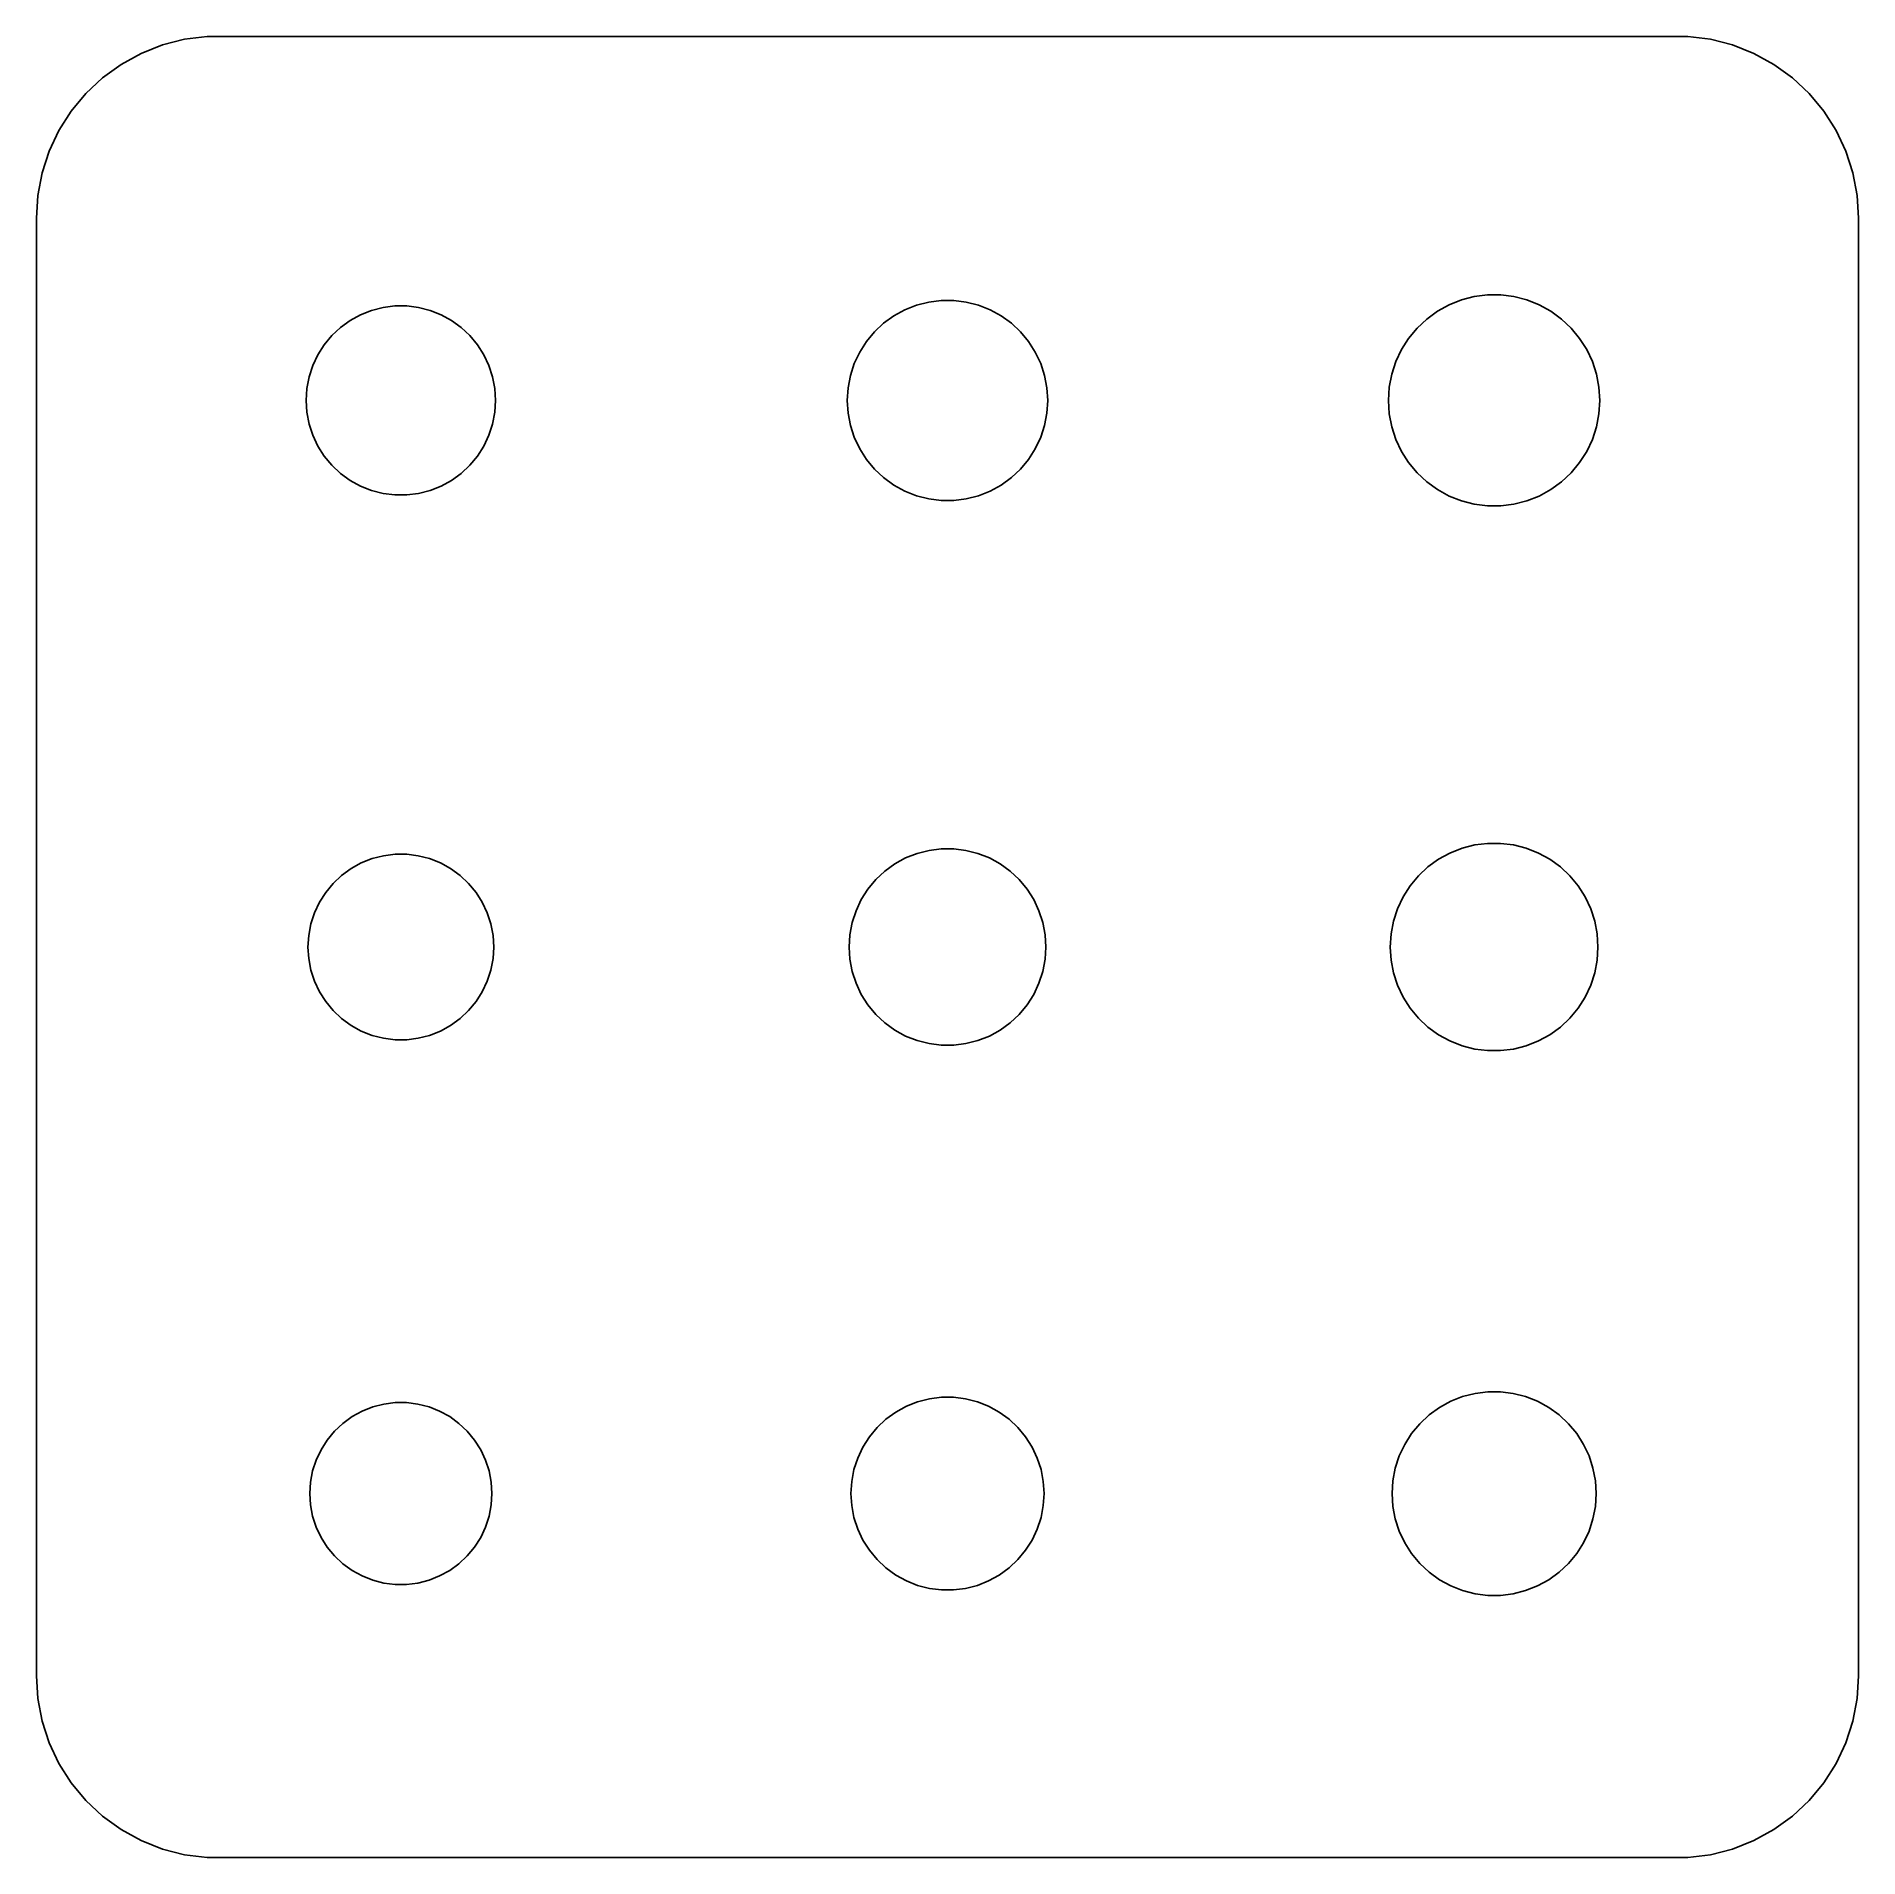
# Model space of a CAD drawing. Header units: metres. Extents: x -25 to 25, y -25 to 25.
import ezdxf

# ---------------------------------------------------------------- set-up
doc = ezdxf.new("R2010")
doc.units = ezdxf.units.M

msp = doc.modelspace()

# ---------------------------------------------------------------- linework, layer by layer
for p, q in [((-22.1289, 24.5241), (-22.6791, 24.2216)), ((-21.5451, 24.7553), (-22.1289, 24.5241)), ((-20.9369, 24.9114), (-21.5451, 24.7553)), ((-20.3139, 24.9901), (-20.9369, 24.9114)), ((20.3139, 24.9901), (-20.3139, 24.9901)), ((20.9369, 24.9114), (20.3139, 24.9901)), ((21.5451, 24.7553), (20.9369, 24.9114)), ((22.1289, 24.5241), (21.5451, 24.7553)), ((22.6791, 24.2216), (22.1289, 24.5241)), ((-22.6791, 24.2216), (-23.1871, 23.8526)), ((23.1871, 23.8526), (22.6791, 24.2216)), ((-23.1871, 23.8526), (-23.6448, 23.4227)), ((23.6448, 23.4227), (23.1871, 23.8526)), ((-23.6448, 23.4227), (-24.0451, 22.9389)), ((24.0451, 22.9389), (23.6448, 23.4227)), ((-24.0451, 22.9389), (-24.3815, 22.4088)), ((24.3815, 22.4088), (24.0451, 22.9389)), ((-24.3815, 22.4088), (-24.6489, 21.8406)), ((24.6489, 21.8406), (24.3815, 22.4088)), ((-24.6489, 21.8406), (-24.8429, 21.2434)), ((24.8429, 21.2434), (24.6489, 21.8406)), ((-24.8429, 21.2434), (-24.9606, 20.6267)), ((24.9606, 20.6267), (24.8429, 21.2434)), ((-24.9606, 20.6267), (-25, 20)), ((25, 20), (24.9606, 20.6267)), ((-25, 20), (-25, -20)), ((25, -20), (25, 20)), ((-15.8034, 17.4727), (-15.4872, 17.5539)), ((-15.4872, 17.5539), (-15.1633, 17.5949)), ((-15.1633, 17.5949), (-14.8367, 17.5949)), ((-14.8367, 17.5949), (-14.5128, 17.5539)), ((-14.5128, 17.5539), (-14.1965, 17.4727)), ((-1.17088, 17.4883), (-0.849792, 17.6154)), ((-0.849792, 17.6154), (-0.515289, 17.7013)), ((-0.515289, 17.7013), (-0.172668, 17.7446)), ((-0.172668, 17.7446), (0.172668, 17.7446)), ((0.172668, 17.7446), (0.515289, 17.7013)), ((0.515289, 17.7013), (0.849792, 17.6154)), ((0.849792, 17.6154), (1.17088, 17.4883)), ((13.4461, 17.4485), (13.7652, 17.624)), ((13.7652, 17.624), (14.1038, 17.7581)), ((14.1038, 17.7581), (14.4566, 17.8486)), ((14.4566, 17.8486), (14.8179, 17.8943)), ((14.8179, 17.8943), (15.1821, 17.8943)), ((15.1821, 17.8943), (15.5434, 17.8486)), ((15.5434, 17.8486), (15.8961, 17.7581)), ((15.8961, 17.7581), (16.2348, 17.624)), ((16.2348, 17.624), (16.5539, 17.4485)), ((-16.8953, 16.7798), (-16.6573, 17.0033)), ((-16.6573, 17.0033), (-16.3931, 17.1953)), ((-16.3931, 17.1953), (-16.107, 17.3525)), ((-16.107, 17.3525), (-15.8034, 17.4727)), ((-14.1965, 17.4727), (-13.893, 17.3525)), ((-13.893, 17.3525), (-13.6068, 17.1953)), ((-13.6068, 17.1953), (-13.3427, 17.0033)), ((-13.3427, 17.0033), (-13.1047, 16.7798)), ((-2.00465, 16.8825), (-1.75291, 17.1189)), ((-1.75291, 17.1189), (-1.47351, 17.3219)), ((-1.47351, 17.3219), (-1.17088, 17.4883)), ((1.17088, 17.4883), (1.47351, 17.3219)), ((1.47351, 17.3219), (1.75291, 17.1189)), ((1.75291, 17.1189), (2.00465, 16.8825)), ((12.886, 16.9852), (13.1515, 17.2345)), ((13.1515, 17.2345), (13.4461, 17.4485)), ((16.5539, 17.4485), (16.8485, 17.2345)), ((16.8485, 17.2345), (17.114, 16.9852)), ((-17.2784, 16.2525), (-17.1034, 16.5282)), ((-17.1034, 16.5282), (-16.8953, 16.7798)), ((-13.1047, 16.7798), (-12.8965, 16.5282)), ((-12.8965, 16.5282), (-12.7216, 16.2525)), ((-2.40984, 16.3248), (-2.22479, 16.6164)), ((-2.22479, 16.6164), (-2.00465, 16.8825)), ((2.00465, 16.8825), (2.22479, 16.6164)), ((2.22479, 16.6164), (2.40984, 16.3248)), ((12.4587, 16.3971), (12.6538, 16.7046)), ((12.6538, 16.7046), (12.886, 16.9852)), ((17.114, 16.9852), (17.3461, 16.7046)), ((17.3461, 16.7046), (17.5413, 16.3971)), ((-17.4174, 15.9571), (-17.2784, 16.2525)), ((-12.7216, 16.2525), (-12.5826, 15.9571)), ((-2.66359, 15.6839), (-2.55688, 16.0123)), ((-2.55688, 16.0123), (-2.40984, 16.3248)), ((2.40984, 16.3248), (2.55688, 16.0123)), ((2.55688, 16.0123), (2.66359, 15.6839)), ((12.1911, 15.7212), (12.3036, 16.0676)), ((12.3036, 16.0676), (12.4587, 16.3971)), ((17.5413, 16.3971), (17.6964, 16.0676)), ((17.6964, 16.0676), (17.8089, 15.7212)), ((-17.5795, 15.3259), (-17.5183, 15.6466)), ((-17.5183, 15.6466), (-17.4174, 15.9571)), ((-12.5826, 15.9571), (-12.4817, 15.6466)), ((-12.4817, 15.6466), (-12.4205, 15.3259)), ((-2.7283, 15.3447), (-2.66359, 15.6839)), ((2.66359, 15.6839), (2.7283, 15.3447)), ((12.1229, 15.3635), (12.1911, 15.7212)), ((17.8089, 15.7212), (17.8771, 15.3635)), ((-17.6, 15), (-17.5795, 15.3259)), ((-17.5795, 14.6741), (-17.6, 15)), ((-12.4205, 15.3259), (-12.4, 15)), ((-12.4, 15), (-12.4205, 14.6741)), ((-2.75, 15), (-2.7283, 15.3447)), ((-2.7283, 14.6553), (-2.75, 15)), ((2.7283, 15.3447), (2.75, 15)), ((2.75, 15), (2.7283, 14.6553)), ((12.1, 15), (12.1229, 15.3635)), ((12.1229, 14.6365), (12.1, 15)), ((17.8771, 15.3635), (17.9, 15)), ((17.9, 15), (17.8771, 14.6365)), ((-17.5183, 14.3534), (-17.5795, 14.6741)), ((-12.4205, 14.6741), (-12.4817, 14.3534)), ((-2.66359, 14.3161), (-2.7283, 14.6553)), ((2.7283, 14.6553), (2.66359, 14.3161)), ((12.1911, 14.2788), (12.1229, 14.6365)), ((17.8771, 14.6365), (17.8089, 14.2788)), ((-17.4174, 14.0429), (-17.5183, 14.3534)), ((-17.2784, 13.7474), (-17.4174, 14.0429)), ((-12.5826, 14.0429), (-12.7216, 13.7474)), ((-12.4817, 14.3534), (-12.5826, 14.0429)), ((-2.55688, 13.9877), (-2.66359, 14.3161)), ((2.66359, 14.3161), (2.55688, 13.9877)), ((12.3036, 13.9324), (12.1911, 14.2788)), ((17.8089, 14.2788), (17.6964, 13.9324)), ((-17.1034, 13.4718), (-17.2784, 13.7474)), ((-12.7216, 13.7474), (-12.8965, 13.4718)), ((-2.40984, 13.6752), (-2.55688, 13.9877)), ((-2.22479, 13.3836), (-2.40984, 13.6752)), ((2.40984, 13.6752), (2.22479, 13.3836)), ((2.55688, 13.9877), (2.40984, 13.6752)), ((12.4587, 13.6029), (12.3036, 13.9324)), ((12.6538, 13.2954), (12.4587, 13.6029)), ((17.5413, 13.6029), (17.3461, 13.2954)), ((17.6964, 13.9324), (17.5413, 13.6029)), ((-16.8953, 13.2202), (-17.1034, 13.4718)), ((-16.6573, 12.9967), (-16.8953, 13.2202)), ((-13.1047, 13.2202), (-13.3427, 12.9967)), ((-12.8965, 13.4718), (-13.1047, 13.2202)), ((-2.00465, 13.1175), (-2.22479, 13.3836)), ((-1.75291, 12.8811), (-2.00465, 13.1175)), ((2.00465, 13.1175), (1.75291, 12.8811)), ((2.22479, 13.3836), (2.00465, 13.1175)), ((12.886, 13.0148), (12.6538, 13.2954)), ((13.1515, 12.7655), (12.886, 13.0148)), ((17.114, 13.0148), (16.8485, 12.7655)), ((17.3461, 13.2954), (17.114, 13.0148)), ((-16.3931, 12.8047), (-16.6573, 12.9967)), ((-16.107, 12.6474), (-16.3931, 12.8047)), ((-15.8034, 12.5273), (-16.107, 12.6474)), ((-15.4872, 12.446), (-15.8034, 12.5273)), ((-14.1965, 12.5273), (-14.5128, 12.446)), ((-13.893, 12.6474), (-14.1965, 12.5273)), ((-13.6068, 12.8047), (-13.893, 12.6474)), ((-13.3427, 12.9967), (-13.6068, 12.8047)), ((-1.47351, 12.6781), (-1.75291, 12.8811)), ((-1.17088, 12.5117), (-1.47351, 12.6781)), ((-0.849792, 12.3846), (-1.17088, 12.5117)), ((1.17088, 12.5117), (0.849792, 12.3846)), ((1.47351, 12.6781), (1.17088, 12.5117)), ((1.75291, 12.8811), (1.47351, 12.6781)), ((13.4461, 12.5514), (13.1515, 12.7655)), ((13.7652, 12.376), (13.4461, 12.5514)), ((16.5539, 12.5514), (16.2348, 12.376)), ((16.8485, 12.7655), (16.5539, 12.5514)), ((-15.1633, 12.4051), (-15.4872, 12.446)), ((-14.8367, 12.4051), (-15.1633, 12.4051)), ((-14.5128, 12.446), (-14.8367, 12.4051)), ((-0.515289, 12.2987), (-0.849792, 12.3846)), ((-0.172668, 12.2554), (-0.515289, 12.2987)), ((0.172668, 12.2554), (-0.172668, 12.2554)), ((0.515289, 12.2987), (0.172668, 12.2554)), ((0.849792, 12.3846), (0.515289, 12.2987)), ((14.1038, 12.2419), (13.7652, 12.376)), ((14.4566, 12.1514), (14.1038, 12.2419)), ((14.8179, 12.1057), (14.4566, 12.1514)), ((15.1821, 12.1057), (14.8179, 12.1057)), ((15.5434, 12.1514), (15.1821, 12.1057)), ((15.8961, 12.2419), (15.5434, 12.1514)), ((16.2348, 12.376), (15.8961, 12.2419)), ((-15.788, 2.42519), (-15.4778, 2.50482)), ((-15.4778, 2.50482), (-15.1601, 2.54497)), ((-15.1601, 2.54497), (-14.8399, 2.54497)), ((-14.8399, 2.54497), (-14.5222, 2.50482)), ((-14.5222, 2.50482), (-14.212, 2.42519)), ((-1.1496, 2.44302), (-0.834335, 2.56784)), ((-0.834335, 2.56784), (-0.50592, 2.65216)), ((-0.50592, 2.65216), (-0.169525, 2.69467)), ((-0.169525, 2.69467), (0.169525, 2.69467)), ((0.169525, 2.69467), (0.50592, 2.65216)), ((0.50592, 2.65216), (0.834335, 2.56784)), ((0.834335, 2.56784), (1.1496, 2.44302)), ((13.4729, 2.40633), (13.7865, 2.57875)), ((13.7865, 2.57875), (14.1193, 2.71051)), ((14.1193, 2.71051), (14.466, 2.79951)), ((14.466, 2.79951), (14.821, 2.84438)), ((14.821, 2.84438), (15.1789, 2.84438)), ((15.1789, 2.84438), (15.534, 2.79951)), ((15.534, 2.79951), (15.8807, 2.71051)), ((15.8807, 2.71051), (16.2135, 2.57875)), ((16.2135, 2.57875), (16.5271, 2.40633)), ((-16.6254, 1.9648), (-16.3663, 2.15303)), ((-16.3663, 2.15303), (-16.0857, 2.3073)), ((-16.0857, 2.3073), (-15.788, 2.42519)), ((-14.212, 2.42519), (-13.9143, 2.3073)), ((-13.9143, 2.3073), (-13.6336, 2.15303)), ((-13.6336, 2.15303), (-13.3746, 1.9648)), ((-1.9682, 1.84827), (-1.72104, 2.08038)), ((-1.72104, 2.08038), (-1.44673, 2.27968)), ((-1.44673, 2.27968), (-1.1496, 2.44302)), ((1.1496, 2.44302), (1.44673, 2.27968)), ((1.44673, 2.27968), (1.72104, 2.08038)), ((1.72104, 2.08038), (1.9682, 1.84827)), ((12.9224, 1.95096), (13.1833, 2.19595)), ((13.1833, 2.19595), (13.4729, 2.40633)), ((16.5271, 2.40633), (16.8167, 2.19595)), ((16.8167, 2.19595), (17.0776, 1.95096)), ((-17.063, 1.49884), (-16.8589, 1.74559)), ((-16.8589, 1.74559), (-16.6254, 1.9648)), ((-13.3746, 1.9648), (-13.1411, 1.74559)), ((-13.1411, 1.74559), (-12.937, 1.49884)), ((-2.36603, 1.30072), (-2.18434, 1.58701)), ((-2.18434, 1.58701), (-1.9682, 1.84827)), ((1.9682, 1.84827), (2.18434, 1.58701)), ((2.18434, 1.58701), (2.36603, 1.30072)), ((12.5025, 1.37299), (12.6943, 1.67519)), ((12.6943, 1.67519), (12.9224, 1.95096)), ((17.0776, 1.95096), (17.3057, 1.67519)), ((17.3057, 1.67519), (17.4975, 1.37299)), ((-17.3709, 0.938705), (-17.2346, 1.22847)), ((-17.2346, 1.22847), (-17.063, 1.49884)), ((-12.937, 1.49884), (-12.7654, 1.22847)), ((-12.7654, 1.22847), (-12.6291, 0.938705)), ((-2.51039, 0.993927), (-2.36603, 1.30072)), ((2.36603, 1.30072), (2.51039, 0.993927)), ((12.2395, 0.708755), (12.3501, 1.04915)), ((12.3501, 1.04915), (12.5025, 1.37299)), ((17.4975, 1.37299), (17.6499, 1.04915)), ((17.6499, 1.04915), (17.7605, 0.708755)), ((-17.5299, 0.319595), (-17.4699, 0.634155)), ((-17.4699, 0.634155), (-17.3709, 0.938705)), ((-12.6291, 0.938705), (-12.5301, 0.634155)), ((-12.5301, 0.634155), (-12.4701, 0.319595)), ((-2.6787, 0.338394), (-2.61517, 0.671448)), ((-2.61517, 0.671448), (-2.51039, 0.993927)), ((2.51039, 0.993927), (2.61517, 0.671448)), ((2.61517, 0.671448), (2.6787, 0.338394)), ((12.1725, 0.357193), (12.2395, 0.708755)), ((17.7605, 0.708755), (17.8275, 0.357193)), ((-17.55, 0), (-17.5299, 0.319595)), ((-17.5299, -0.319595), (-17.55, 0)), ((-12.4701, 0.319595), (-12.45, 0)), ((-12.45, 0), (-12.4701, -0.319595)), ((-2.7, 0), (-2.6787, 0.338394)), ((-2.6787, -0.338394), (-2.7, 0)), ((2.6787, 0.338394), (2.7, 0)), ((2.7, 0), (2.6787, -0.338394)), ((12.15, 0), (12.1725, 0.357193)), ((12.1725, -0.357193), (12.15, 0)), ((17.8275, 0.357193), (17.85, 0)), ((17.85, 0), (17.8275, -0.357193)), ((-17.4699, -0.634155), (-17.5299, -0.319595)), ((-12.4701, -0.319595), (-12.5301, -0.634155)), ((-2.61517, -0.671448), (-2.6787, -0.338394)), ((2.6787, -0.338394), (2.61517, -0.671448)), ((12.2395, -0.708755), (12.1725, -0.357193)), ((17.8275, -0.357193), (17.7605, -0.708755)), ((-17.3709, -0.938705), (-17.4699, -0.634155)), ((-17.2346, -1.22847), (-17.3709, -0.938705)), ((-12.6291, -0.938705), (-12.7654, -1.22847)), ((-12.5301, -0.634155), (-12.6291, -0.938705)), ((-2.51039, -0.993927), (-2.61517, -0.671448)), ((-2.36603, -1.30072), (-2.51039, -0.993927)), ((2.51039, -0.993927), (2.36603, -1.30072)), ((2.61517, -0.671448), (2.51039, -0.993927)), ((12.3501, -1.04915), (12.2395, -0.708755)), ((17.7605, -0.708755), (17.6499, -1.04915)), ((-17.063, -1.49884), (-17.2346, -1.22847)), ((-16.8589, -1.74559), (-17.063, -1.49884)), ((-12.937, -1.49884), (-13.1411, -1.74559)), ((-12.7654, -1.22847), (-12.937, -1.49884)), ((-2.18434, -1.58701), (-2.36603, -1.30072)), ((2.36603, -1.30072), (2.18434, -1.58701)), ((12.5025, -1.37299), (12.3501, -1.04915)), ((12.6943, -1.67519), (12.5025, -1.37299)), ((17.4975, -1.37299), (17.3057, -1.67519)), ((17.6499, -1.04915), (17.4975, -1.37299)), ((-16.6254, -1.9648), (-16.8589, -1.74559)), ((-16.3663, -2.15303), (-16.6254, -1.9648)), ((-13.3746, -1.9648), (-13.6336, -2.15303)), ((-13.1411, -1.74559), (-13.3746, -1.9648)), ((-1.9682, -1.84827), (-2.18434, -1.58701)), ((-1.72104, -2.08038), (-1.9682, -1.84827)), ((1.9682, -1.84827), (1.72104, -2.08038)), ((2.18434, -1.58701), (1.9682, -1.84827)), ((12.9224, -1.95096), (12.6943, -1.67519)), ((13.1833, -2.19595), (12.9224, -1.95096)), ((17.0776, -1.95096), (16.8167, -2.19595)), ((17.3057, -1.67519), (17.0776, -1.95096)), ((-16.0857, -2.3073), (-16.3663, -2.15303)), ((-15.788, -2.42519), (-16.0857, -2.3073)), ((-15.4778, -2.50482), (-15.788, -2.42519)), ((-14.212, -2.42519), (-14.5222, -2.50482)), ((-13.9143, -2.3073), (-14.212, -2.42519)), ((-13.6336, -2.15303), (-13.9143, -2.3073)), ((-1.44673, -2.27968), (-1.72104, -2.08038)), ((-1.1496, -2.44302), (-1.44673, -2.27968)), ((-0.834335, -2.56784), (-1.1496, -2.44302)), ((1.1496, -2.44302), (0.834335, -2.56784)), ((1.44673, -2.27968), (1.1496, -2.44302)), ((1.72104, -2.08038), (1.44673, -2.27968)), ((13.4729, -2.40633), (13.1833, -2.19595)), ((13.7865, -2.57875), (13.4729, -2.40633)), ((16.5271, -2.40633), (16.2135, -2.57875)), ((16.8167, -2.19595), (16.5271, -2.40633)), ((-15.1601, -2.54497), (-15.4778, -2.50482)), ((-14.8399, -2.54497), (-15.1601, -2.54497)), ((-14.5222, -2.50482), (-14.8399, -2.54497)), ((-0.50592, -2.65216), (-0.834335, -2.56784)), ((-0.169525, -2.69467), (-0.50592, -2.65216)), ((0.169525, -2.69467), (-0.169525, -2.69467)), ((0.50592, -2.65216), (0.169525, -2.69467)), ((0.834335, -2.56784), (0.50592, -2.65216)), ((14.1193, -2.71051), (13.7865, -2.57875)), ((14.466, -2.79951), (14.1193, -2.71051)), ((14.821, -2.84438), (14.466, -2.79951)), ((15.1789, -2.84438), (14.821, -2.84438)), ((15.534, -2.79951), (15.1789, -2.84438)), ((15.8807, -2.71051), (15.534, -2.79951)), ((16.2135, -2.57875), (15.8807, -2.71051)), ((-1.12831, -12.6022), (-0.818893, -12.4797)), ((-0.818893, -12.4797), (-0.496552, -12.3969)), ((-0.496552, -12.3969), (-0.166382, -12.3552)), ((-0.166382, -12.3552), (0.166382, -12.3552)), ((0.166382, -12.3552), (0.496552, -12.3969)), ((0.496552, -12.3969), (0.818893, -12.4797)), ((0.818893, -12.4797), (1.12831, -12.6022)), ((13.4997, -12.6359), (13.8078, -12.4665)), ((13.8078, -12.4665), (14.1348, -12.337)), ((14.1348, -12.337), (14.4753, -12.2496)), ((14.4753, -12.2496), (14.8242, -12.2055)), ((14.8242, -12.2055), (15.1758, -12.2055)), ((15.1758, -12.2055), (15.5247, -12.2496)), ((15.5247, -12.2496), (15.8652, -12.337)), ((15.8652, -12.337), (16.1922, -12.4665)), ((16.1922, -12.4665), (16.5003, -12.6359)), ((-16.5936, -13.0737), (-16.3396, -12.8892)), ((-16.3396, -12.8892), (-16.0644, -12.7379)), ((-16.0644, -12.7379), (-15.7725, -12.6223)), ((-15.7725, -12.6223), (-15.4684, -12.5443)), ((-15.4684, -12.5443), (-15.157, -12.5049)), ((-15.157, -12.5049), (-14.843, -12.5049)), ((-14.843, -12.5049), (-14.5315, -12.5443)), ((-14.5315, -12.5443), (-14.2274, -12.6223)), ((-14.2274, -12.6223), (-13.9355, -12.7379)), ((-13.9355, -12.7379), (-13.6604, -12.8892)), ((-13.6604, -12.8892), (-13.4064, -13.0737)), ((-1.93176, -13.1859), (-1.68916, -12.9581)), ((-1.68916, -12.9581), (-1.41994, -12.7625)), ((-1.41994, -12.7625), (-1.12831, -12.6022)), ((1.12831, -12.6022), (1.41994, -12.7625)), ((1.41994, -12.7625), (1.68916, -12.9581)), ((1.68916, -12.9581), (1.93176, -13.1859)), ((12.9589, -13.0833), (13.2152, -12.8426)), ((13.2152, -12.8426), (13.4997, -12.6359)), ((16.5003, -12.6359), (16.7848, -12.8426)), ((16.7848, -12.8426), (17.0411, -13.0833)), ((-17.0225, -13.5305), (-16.8224, -13.2886)), ((-16.8224, -13.2886), (-16.5936, -13.0737)), ((-13.4064, -13.0737), (-13.1776, -13.2886)), ((-13.1776, -13.2886), (-12.9774, -13.5305)), ((-2.3222, -13.7233), (-2.14389, -13.4424)), ((-2.14389, -13.4424), (-1.93176, -13.1859)), ((1.93176, -13.1859), (2.14389, -13.4424)), ((2.14389, -13.4424), (2.3222, -13.7233)), ((12.5463, -13.6511), (12.7347, -13.3542)), ((12.7347, -13.3542), (12.9589, -13.0833)), ((17.0411, -13.0833), (17.2652, -13.3542)), ((17.2652, -13.3542), (17.4537, -13.6511)), ((-17.3244, -14.0797), (-17.1908, -13.7956)), ((-17.1908, -13.7956), (-17.0225, -13.5305)), ((-12.9774, -13.5305), (-12.8092, -13.7956)), ((-12.8092, -13.7956), (-12.6756, -14.0797)), ((-2.4639, -14.0245), (-2.3222, -13.7233)), ((2.3222, -13.7233), (2.4639, -14.0245)), ((12.288, -14.3037), (12.3966, -13.9692)), ((12.3966, -13.9692), (12.5463, -13.6511)), ((17.4537, -13.6511), (17.6034, -13.9692)), ((17.6034, -13.9692), (17.712, -14.3037)), ((-17.4803, -14.6867), (-17.4214, -14.3783)), ((-17.4214, -14.3783), (-17.3244, -14.0797)), ((-12.6756, -14.0797), (-12.5785, -14.3783)), ((-12.5785, -14.3783), (-12.5197, -14.6867)), ((-2.62909, -14.6679), (-2.56674, -14.341)), ((-2.56674, -14.341), (-2.4639, -14.0245)), ((2.4639, -14.0245), (2.56674, -14.341)), ((2.56674, -14.341), (2.62909, -14.6679)), ((12.2221, -14.6491), (12.288, -14.3037)), ((17.712, -14.3037), (17.7779, -14.6491)), ((-17.5, -15), (-17.4803, -14.6867)), ((-17.4803, -15.3133), (-17.5, -15)), ((-12.5197, -14.6867), (-12.5, -15)), ((-12.5, -15), (-12.5197, -15.3133)), ((-2.64999, -15), (-2.62909, -14.6679)), ((-2.62909, -15.3321), (-2.64999, -15)), ((2.62909, -14.6679), (2.64999, -15)), ((2.64999, -15), (2.62909, -15.3321)), ((12.2, -15), (12.2221, -14.6491)), ((12.2221, -15.3509), (12.2, -15)), ((17.7779, -14.6491), (17.8, -15)), ((17.8, -15), (17.7779, -15.3509)), ((-17.4214, -15.6217), (-17.4803, -15.3133)), ((-12.5197, -15.3133), (-12.5785, -15.6217)), ((-2.56674, -15.659), (-2.62909, -15.3321)), ((2.62909, -15.3321), (2.56674, -15.659)), ((12.288, -15.6963), (12.2221, -15.3509)), ((17.7779, -15.3509), (17.712, -15.6963)), ((-17.3244, -15.9203), (-17.4214, -15.6217)), ((-17.1908, -16.2044), (-17.3244, -15.9203)), ((-12.6756, -15.9203), (-12.8092, -16.2044)), ((-12.5785, -15.6217), (-12.6756, -15.9203)), ((-2.4639, -15.9755), (-2.56674, -15.659)), ((-2.3222, -16.2766), (-2.4639, -15.9755)), ((2.4639, -15.9755), (2.3222, -16.2766)), ((2.56674, -15.659), (2.4639, -15.9755)), ((12.3966, -16.0307), (12.288, -15.6963)), ((17.712, -15.6963), (17.6034, -16.0307)), ((-17.0225, -16.4695), (-17.1908, -16.2044)), ((-16.8224, -16.7114), (-17.0225, -16.4695)), ((-12.9774, -16.4695), (-13.1776, -16.7114)), ((-12.8092, -16.2044), (-12.9774, -16.4695)), ((-2.14389, -16.5576), (-2.3222, -16.2766)), ((2.3222, -16.2766), (2.14389, -16.5576)), ((12.5463, -16.3489), (12.3966, -16.0307)), ((12.7347, -16.6458), (12.5463, -16.3489)), ((17.4537, -16.3489), (17.2652, -16.6458)), ((17.6034, -16.0307), (17.4537, -16.3489)), ((-16.5936, -16.9263), (-16.8224, -16.7114)), ((-16.3396, -17.1108), (-16.5936, -16.9263)), ((-13.4064, -16.9263), (-13.6604, -17.1108)), ((-13.1776, -16.7114), (-13.4064, -16.9263)), ((-1.93176, -16.814), (-2.14389, -16.5576)), ((-1.68916, -17.0419), (-1.93176, -16.814)), ((1.93176, -16.814), (1.68916, -17.0419)), ((2.14389, -16.5576), (1.93176, -16.814)), ((12.9589, -16.9167), (12.7347, -16.6458)), ((13.2152, -17.1574), (12.9589, -16.9167)), ((17.0411, -16.9167), (16.7848, -17.1574)), ((17.2652, -16.6458), (17.0411, -16.9167)), ((-16.0644, -17.2621), (-16.3396, -17.1108)), ((-15.7725, -17.3776), (-16.0644, -17.2621)), ((-15.4684, -17.4557), (-15.7725, -17.3776)), ((-15.157, -17.4951), (-15.4684, -17.4557)), ((-14.843, -17.4951), (-15.157, -17.4951)), ((-14.5315, -17.4557), (-14.843, -17.4951)), ((-14.2274, -17.3776), (-14.5315, -17.4557)), ((-13.9355, -17.2621), (-14.2274, -17.3776)), ((-13.6604, -17.1108), (-13.9355, -17.2621)), ((-1.41994, -17.2375), (-1.68916, -17.0419)), ((-1.12831, -17.3978), (-1.41994, -17.2375)), ((-0.818893, -17.5203), (-1.12831, -17.3978)), ((1.12831, -17.3978), (0.818893, -17.5203)), ((1.41994, -17.2375), (1.12831, -17.3978)), ((1.68916, -17.0419), (1.41994, -17.2375)), ((13.4997, -17.3641), (13.2152, -17.1574)), ((13.8078, -17.5335), (13.4997, -17.3641)), ((16.5003, -17.3641), (16.1922, -17.5335)), ((16.7848, -17.1574), (16.5003, -17.3641)), ((-0.496552, -17.6031), (-0.818893, -17.5203)), ((-0.166382, -17.6448), (-0.496552, -17.6031)), ((0.166382, -17.6448), (-0.166382, -17.6448)), ((0.496552, -17.6031), (0.166382, -17.6448)), ((0.818893, -17.5203), (0.496552, -17.6031)), ((14.1348, -17.6629), (13.8078, -17.5335)), ((14.4753, -17.7504), (14.1348, -17.6629)), ((14.8242, -17.7945), (14.4753, -17.7504)), ((15.1758, -17.7945), (14.8242, -17.7945)), ((15.5247, -17.7504), (15.1758, -17.7945)), ((15.8652, -17.6629), (15.5247, -17.7504)), ((16.1922, -17.5335), (15.8652, -17.6629)), ((-25, -20), (-24.9606, -20.6267)), ((24.9606, -20.6267), (25, -20)), ((-24.9606, -20.6267), (-24.8429, -21.2434)), ((24.8429, -21.2434), (24.9606, -20.6267)), ((-24.8429, -21.2434), (-24.6489, -21.8406)), ((24.6489, -21.8406), (24.8429, -21.2434)), ((-24.6489, -21.8406), (-24.3815, -22.4088)), ((24.3815, -22.4088), (24.6489, -21.8406)), ((-24.3815, -22.4088), (-24.0451, -22.9389)), ((24.0451, -22.9389), (24.3815, -22.4088)), ((-24.0451, -22.9389), (-23.6448, -23.4227)), ((23.6448, -23.4227), (24.0451, -22.9389)), ((-23.6448, -23.4227), (-23.1871, -23.8526)), ((23.1871, -23.8526), (23.6448, -23.4227)), ((-23.1871, -23.8526), (-22.6791, -24.2216)), ((22.6791, -24.2216), (23.1871, -23.8526)), ((-22.6791, -24.2216), (-22.1289, -24.5241)), ((22.1289, -24.5241), (22.6791, -24.2216)), ((-22.1289, -24.5241), (-21.5451, -24.7553)), ((-21.5451, -24.7553), (-20.9369, -24.9114)), ((-20.9369, -24.9114), (-20.3139, -24.9901)), ((-20.3139, -24.9901), (20.3139, -24.9901)), ((20.3139, -24.9901), (20.9369, -24.9114)), ((20.9369, -24.9114), (21.5451, -24.7553)), ((21.5451, -24.7553), (22.1289, -24.5241))]:
    msp.add_line(p, q)

doc.saveas('drawing.dxf')
